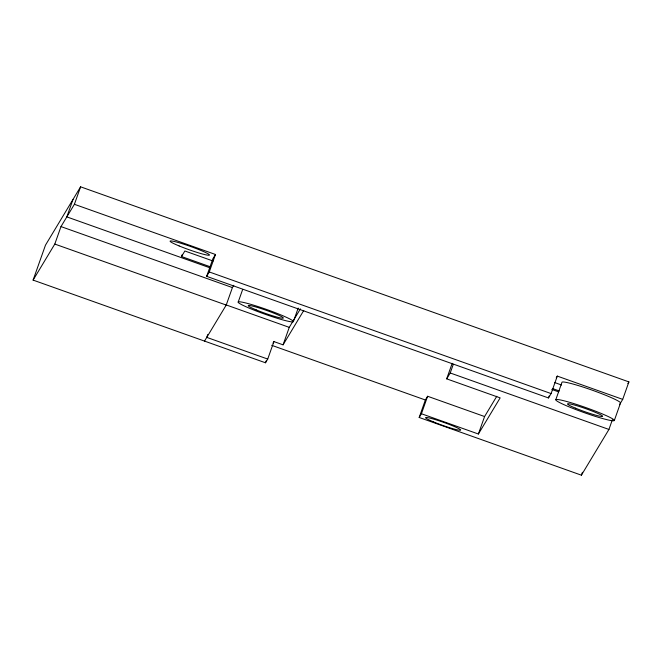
<?xml version="1.0" encoding="UTF-8"?>
<svg xmlns="http://www.w3.org/2000/svg" width="662" height="662" viewBox="0 0 662 662"><rect width="100%" height="100%" fill="white"/><g stroke="black" fill="none" stroke-linecap="round" stroke-linejoin="round"><path stroke-width="0.99" d="M303.767 310.47L283.071 344.836L273.919 341.584L267.729 359.061L265.487 362.784L33.1 280.1L45.479 245.147L80.599 186.816L628.9 381.9L622.71 399.376L619.524 404.672M33.1 280.1L54.797 244.063L60.987 226.586L74.409 204.293L80.599 186.816M73.019 199.411L66.829 216.888L210.003 267.829M209.746 266.587L181.52 256.542L182.207 254.605M622.71 399.376L557.288 376.099L551.098 393.576L548.467 397.953L206.643 276.335L212.833 258.859L215.473 254.481L74.409 204.293M206.643 276.335L209.283 271.958L215.473 254.481M207.802 334.459L206.767 337.372L267.729 359.061M204.525 341.096L226.222 305.058L232.412 287.581L233.794 285.289M238.221 302.029L242.689 289.41M265.487 362.784L266.174 360.84M283.071 344.836L289.261 327.359L300.407 308.856M293.374 321.658A29.277 2.499 19.5 0 0 253.149 305.041A29.277 2.499 19.5 0 0 250.865 308.831A29.277 2.499 19.5 0 0 293.374 321.658L298.181 308.062M612.375 419.741L608.941 429.448L581.402 475.184L419.178 417.474L425.368 399.989L427.611 396.265L484.584 416.539L496.79 396.265M419.178 417.474L421.429 413.742L427.611 396.265M421.429 413.742L478.394 434.015L500.149 397.879L446.684 378.854L452.187 363.322M446.684 378.854L450.226 372.979L453.321 364.241M478.394 434.015L484.584 416.539M548.467 397.953L549.154 396.008M555.799 399.716L561.988 382.239A31.056 2.656 19.5 0 1 592.639 390.323A31.056 2.656 19.5 0 1 620.493 403.05L614.311 420.527A31.056 2.656 19.5 0 1 569.212 406.923A31.056 2.656 19.5 0 1 571.637 402.91A31.056 2.656 19.5 0 1 614.311 420.527M581.402 475.184L582.436 472.271M181.52 256.542L184.864 250.989L213.098 261.027M273.025 343.073L273.919 341.584M556.237 377.845L557.288 376.099M627.89 383.579L628.9 381.9M554.748 382.586L561.558 385.011M552.373 388.495L559.191 390.919M551.827 389.446L558.645 391.871M209.283 271.958L551.098 393.576M60.987 226.586L232.412 287.581M450.226 372.979L608.941 429.448M225.965 304.843L289.261 327.359M54.797 244.063L226.222 305.058M271.677 345.307L425.368 399.989M575.576 408.189A18.61 1.589 19.5 0 0 602.594 416.34A18.61 1.589 19.5 0 0 577.024 405.781A18.61 1.589 19.5 0 0 575.576 408.189M179.154 245.95A20.87 1.779 19.5 0 0 209.457 255.093A20.87 1.779 19.5 0 0 180.776 243.252A20.87 1.779 19.5 0 0 179.154 245.95M256.302 309.932A18.61 1.589 19.5 0 0 283.319 318.083A18.61 1.589 19.5 0 0 257.758 307.524A18.61 1.589 19.5 0 0 256.302 309.932M433.627 421.951A18.61 1.589 19.5 0 0 460.644 430.101A18.61 1.589 19.5 0 0 435.075 419.543A18.61 1.589 19.5 0 0 433.627 421.951"/></g></svg>
